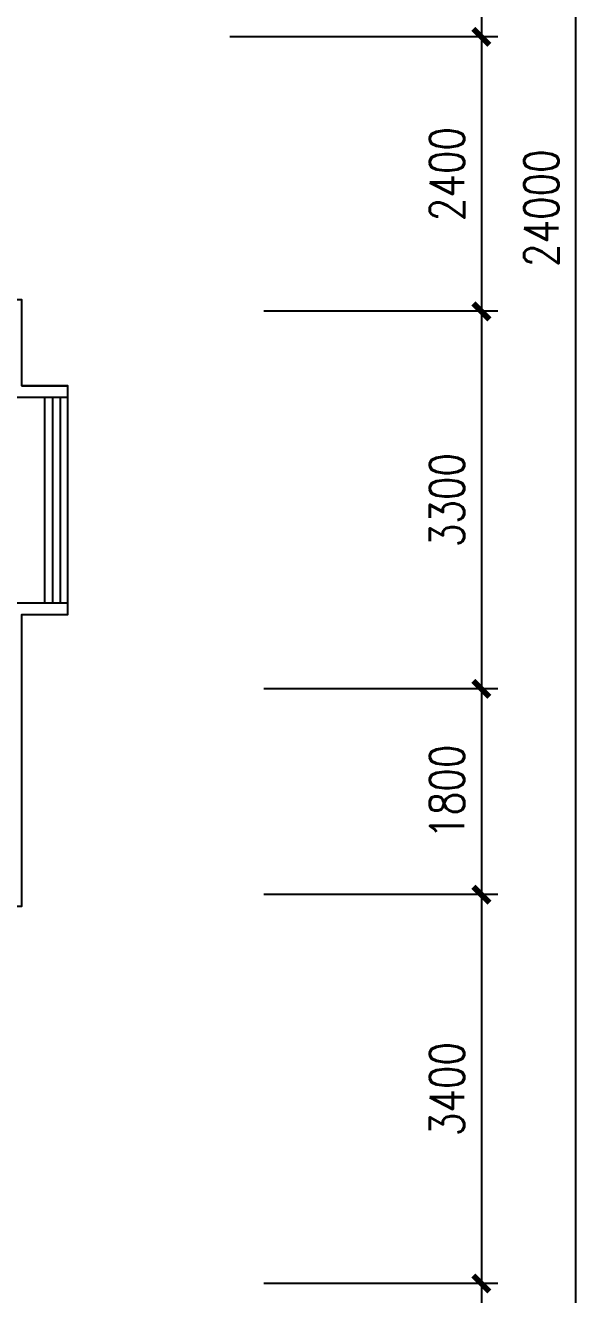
# Model space of a CAD drawing. Header units: millimetres. Extents: x 630 to 33459, y 325 to 36927.
# Drawn here: x 27674 to 32482, y 9798 to 20895 of the extents above; entities that cross this region are included whole.
import ezdxf
from ezdxf.enums import TextEntityAlignment as Align

# ---------------------------------------------------------------- set-up
doc = ezdxf.new("R2010")
doc.units = ezdxf.units.MM
for name, color, linetype in [('AXIS', 3, 'Continuous'), ('JJ', 8, 'Continuous'), ('PUB_WINDW', 7, 'Continuous'), ('WALL', 255, 'Continuous'), ('WINDOW', 2, 'Continuous')]:
    doc.layers.add(name, color=color, linetype=linetype)
doc.styles.add('DIM_FONT', font='SIMPLEX', dxfattribs={"width": 0.8})
doc.styles.add('SIMPLEX', font='SIMPLEX.SHX')
doc.styles.get("Standard").update_dxf_attribs({"font": 'arial.ttf'})
doc.dimstyles.new('AXIS', dxfattribs={"dimtxt": 300, "dimasz": 1, "dimexe": 250, "dimexo": 300, "dimgap": 0.09, "dimtad": 1, "dimdec": 0, "dimzin": 0, "dimdsep": 46, "dimtxsty": 'DIM_FONT', "dimblk": '_DIMX', "dimcen": 0.09, "dimse1": 1, "dimse2": 1, "dimclrt": 7, "dimadec": 0, "dimazin": 0, "dimtfac": 1, "dimtdec": 0, "dimtix": 1, "dimtmove": 2, "dimatfit": 3, "dimldrblk": '_DIMX', "dimfxl": 1, "dimtolj": 1, "dimtzin": 0, "dimarcsym": 0})

# ---------------------------------------------------------------- blocks, each defined once
blk = doc.blocks.new('_WBLK')
for p, q in [((-0.5, 0.5), (0.5, 0.5)), ((0.5, 0.1667), (-0.5, 0.1667)), ((0.5, -0.1667), (-0.5, -0.1667)), ((-0.5, -0.5), (0.5, -0.5))]:
    blk.add_line(p, q)
at = {"style": 'SIMPLEX', "flags": 9}
blk.add_attdef('A', text='', height=1, dxfattribs=at).set_placement((0, 1.5), align=Align.MIDDLE)
blk = doc.blocks.new('_DIMX')
at = {"const_width": 50}
blk.add_lwpolyline([(-70, -70), (70, 70)], dxfattribs=at)
blk = doc.blocks.new('*D66')
at = {"color": 0, "linetype": 'ByBlock', "transparency": 16777216}
blk.add_line((632750, 420057), (632750, 417659), dxfattribs=at)
at = {"layer": 'DEFPOINTS', "color": 0, "linetype": 'ByBlock', "transparency": 16777216}
for p in [(630550, 420058), (630850, 417658), (632750, 417658)]:
    blk.add_point(p, dxfattribs=at)
at = {"color": 0, "linetype": 'ByBlock', "transparency": 16777216}
for p, rotation in [((632750, 420058), 90), ((632750, 417658), 270)]:
    blk.add_blockref('_DIMX', p, dxfattribs=dict(at, rotation=rotation))
at = {"color": 7, "linetype": 'ByBlock', "transparency": 16777216, "insert": (632450, 418858), "char_height": 300, "attachment_point": 5, "rotation": 90, "style": 'DIM_FONT'}
blk.add_mtext('\\A1;2400', dxfattribs=at)
blk = doc.blocks.new('*D67')
at = {"color": 0, "linetype": 'ByBlock', "transparency": 16777216}
blk.add_line((633573, 431357), (633573, 407359), dxfattribs=at)
at = {"layer": 'DEFPOINTS', "color": 0, "linetype": 'ByBlock', "transparency": 16777216}
for p in [(631373, 431358), (631373, 407358), (633573, 407358)]:
    blk.add_point(p, dxfattribs=at)
at = {"color": 0, "linetype": 'ByBlock', "transparency": 16777216}
for p, rotation in [((633573, 431358), 90), ((633573, 407358), 270)]:
    blk.add_blockref('_DIMX', p, dxfattribs=dict(at, rotation=rotation))
at = {"color": 7, "linetype": 'ByBlock', "transparency": 16777216, "insert": (633273, 418560), "char_height": 300, "attachment_point": 5, "rotation": 90, "style": 'DIM_FONT'}
blk.add_mtext('\\A1;24000', dxfattribs=at)
blk = doc.blocks.new('*D68')
at = {"color": 0, "linetype": 'ByBlock', "transparency": 16777216}
blk.add_line((632750, 409157), (632750, 407359), dxfattribs=at)
at = {"layer": 'DEFPOINTS', "color": 0, "linetype": 'ByBlock', "transparency": 16777216}
for p in [(630850, 409158), (630850, 407358), (632750, 407358)]:
    blk.add_point(p, dxfattribs=at)
at = {"color": 0, "linetype": 'ByBlock', "transparency": 16777216}
for p, rotation in [((632750, 409158), 90), ((632750, 407358), 270)]:
    blk.add_blockref('_DIMX', p, dxfattribs=dict(at, rotation=rotation))
at = {"color": 7, "linetype": 'ByBlock', "transparency": 16777216, "insert": (632450, 408258), "char_height": 300, "attachment_point": 5, "rotation": 90, "style": 'DIM_FONT'}
blk.add_mtext('\\A1;1800', dxfattribs=at)
blk = doc.blocks.new('*D69')
at = {"color": 0, "linetype": 'ByBlock', "transparency": 16777216}
blk.add_line((632750, 414357), (632750, 412559), dxfattribs=at)
at = {"layer": 'DEFPOINTS', "color": 0, "linetype": 'ByBlock', "transparency": 16777216}
for p in [(630850, 414358), (630850, 412558), (632750, 412558)]:
    blk.add_point(p, dxfattribs=at)
at = {"color": 0, "linetype": 'ByBlock', "transparency": 16777216}
for p, rotation in [((632750, 414358), 90), ((632750, 412558), 270)]:
    blk.add_blockref('_DIMX', p, dxfattribs=dict(at, rotation=rotation))
at = {"color": 7, "linetype": 'ByBlock', "transparency": 16777216, "insert": (632450, 413458), "char_height": 300, "attachment_point": 5, "rotation": 90, "style": 'DIM_FONT'}
blk.add_mtext('\\A1;1800', dxfattribs=at)
blk = doc.blocks.new('*D70')
at = {"color": 0, "linetype": 'ByBlock', "transparency": 16777216}
blk.add_line((632750, 412557), (632750, 409159), dxfattribs=at)
at = {"layer": 'DEFPOINTS', "color": 0, "linetype": 'ByBlock', "transparency": 16777216}
for p in [(630850, 412558), (630850, 409158), (632750, 409158)]:
    blk.add_point(p, dxfattribs=at)
at = {"color": 0, "linetype": 'ByBlock', "transparency": 16777216}
for p, rotation in [((632750, 412558), 90), ((632750, 409158), 270)]:
    blk.add_blockref('_DIMX', p, dxfattribs=dict(at, rotation=rotation))
at = {"color": 7, "linetype": 'ByBlock', "transparency": 16777216, "insert": (632450, 410858), "char_height": 300, "attachment_point": 5, "rotation": 90, "style": 'DIM_FONT'}
blk.add_mtext('\\A1;3400', dxfattribs=at)
blk = doc.blocks.new('*D71')
at = {"color": 0, "linetype": 'ByBlock', "transparency": 16777216}
blk.add_line((632750, 417657), (632750, 414359), dxfattribs=at)
at = {"layer": 'DEFPOINTS', "color": 0, "linetype": 'ByBlock', "transparency": 16777216}
for p in [(630850, 417658), (630850, 414358), (632750, 414358)]:
    blk.add_point(p, dxfattribs=at)
at = {"color": 0, "linetype": 'ByBlock', "transparency": 16777216}
for p, rotation in [((632750, 417658), 90), ((632750, 414358), 270)]:
    blk.add_blockref('_DIMX', p, dxfattribs=dict(at, rotation=rotation))
at = {"color": 7, "linetype": 'ByBlock', "transparency": 16777216, "insert": (632450, 416008), "char_height": 300, "attachment_point": 5, "rotation": 90, "style": 'DIM_FONT'}
blk.add_mtext('\\A1;3300', dxfattribs=at)
blk = doc.blocks.new('*D74')
at = {"color": 0, "linetype": 'ByBlock', "transparency": 16777216}
blk.add_line((632750, 422657), (632750, 420059), dxfattribs=at)
at = {"layer": 'DEFPOINTS', "color": 0, "linetype": 'ByBlock', "transparency": 16777216}
for p in [(630550, 422658), (630550, 420058), (632750, 420058)]:
    blk.add_point(p, dxfattribs=at)
at = {"color": 0, "linetype": 'ByBlock', "transparency": 16777216}
for p, rotation in [((632750, 422658), 90), ((632750, 420058), 270)]:
    blk.add_blockref('_DIMX', p, dxfattribs=dict(at, rotation=rotation))
at = {"color": 7, "linetype": 'ByBlock', "transparency": 16777216, "insert": (632450, 421358), "char_height": 300, "attachment_point": 5, "rotation": 90, "style": 'DIM_FONT'}
blk.add_mtext('\\A1;2600', dxfattribs=at)
blk = doc.blocks.new('1T4F83聚福元')
for p, q in [((11645.1, 5009.3), (11645.1, 5109.3)), ((11645.1, 3109.3), (11645.1, 3209.3))]:
    blk.add_line(p, q)
at = {"layer": 'AXIS'}
for p, q in [((15403.5, 8159.3), (13060, 8159.3)), ((15403.5, 5759.3), (13360, 5759.3)), ((15403.5, 2459.3), (13360, 2459.3)), ((15403.5, 659.3), (13360, 659.3)), ((15403.5, -2740.7), (13360, -2740.7))]:
    blk.add_line(p, q, dxfattribs=at)
at = {"layer": 'WALL'}
for p, q in [((11245.1, 5109.3), (11645.1, 5109.3)), ((11045.1, 5009.3), (11645.1, 5009.3)), ((11045.1, 3209.3), (11645.1, 3209.3)), ((11245.1, 3109.3), (11645.1, 3109.3))]:
    blk.add_line(p, q, dxfattribs=at)
at = {"layer": 'WINDOW'}
blk.add_lwpolyline([(-3154.9, -2840.7), (6845.1, -2840.7), (6845.1, -3262.8), (10145.1, -3262.8), (10145.1, -1840.7), (9745.1, -1840.7), (9745.1, 559.3), (11245.1, 559.3), (11245.1, 3109.3), (11645.1, 3109.3), (11645.1, 5109.3), (11245.1, 5109.3), (11245.1, 5859.3), (8845.1, 5859.3), (8845.1, 8059.3), (8845.1, 8059.3), (8829.2, 10259.3)], dxfattribs=at)
at = {"layer": 'WINDOW', "xscale": -1800, "yscale": 199.9999999999636, "zscale": 1800, "rotation": 270}
blk.add_blockref('_WBLK', (11545.1, 4109.3), dxfattribs=at)
at = {"layer": 'JJ', "oblique": -180, "text_generation_flag": 4, "width": 0.8, "flags": 9}
blk.add_attdef('XSIZE', (12307.9, 14297.8), '', height=0.441, rotation=90, dxfattribs=at)
at = {"layer": 'JJ', "style": 'DIM_FONT', "oblique": -180, "text_generation_flag": 4, "width": 0.8, "flags": 9}
for tag in ['XSIZE', 'YSIZE']:
    blk.add_attdef(tag, (12780.2, 14084.5), '', height=0.441, rotation=90, dxfattribs=at)
at = {"layer": 'AXIS'}
dim = blk.add_linear_dim(base=(16082.9, -4540.7), p1=(13882.9, 19459.3), p2=(13882.9, -4540.7), angle=270, dimstyle='AXIS', dxfattribs=at)
dim.commit()
dim.dimension.update_dxf_attribs({"geometry": '*D67', "text_midpoint": (15782.9, 6661.2), "dimtype": 129, "insert": (-617490.3, -411899)})
for base, p1, p2, picture, middle in [((15260, 8159.3), (13060, 10759.3), (13060, 8159.3), '*D74', (14960, 9459.3)), ((15260, 5759.3), (13060, 8159.3), (13360, 5759.3), '*D66', (14960, 6959.3)), ((15260, 2459.3), (13360, 5759.3), (13360, 2459.3), '*D71', (14960, 4109.3)), ((15260, 659.3), (13360, 2459.3), (13360, 659.3), '*D69', (14960, 1559.3)), ((15260, -2740.7), (13360, 659.3), (13360, -2740.7), '*D70', (14960, -1040.7)), ((15260, -4540.7), (13360, -2740.7), (13360, -4540.7), '*D68', (14960, -3640.7))]:
    dim = blk.add_linear_dim(base=base, p1=p1, p2=p2, angle=270, dimstyle='AXIS', dxfattribs=at)
    dim.commit()
    dim.dimension.update_dxf_attribs({"geometry": picture, "text_midpoint": middle, "insert": (-617490.3, -411899)})

msp = doc.modelspace()

# ---------------------------------------------------------------- block references
at = {"layer": 'PUB_WINDW'}
msp.add_blockref('1T4F83聚福元', (16399, 12636), dxfattribs=at)

doc.saveas('drawing.dxf')
